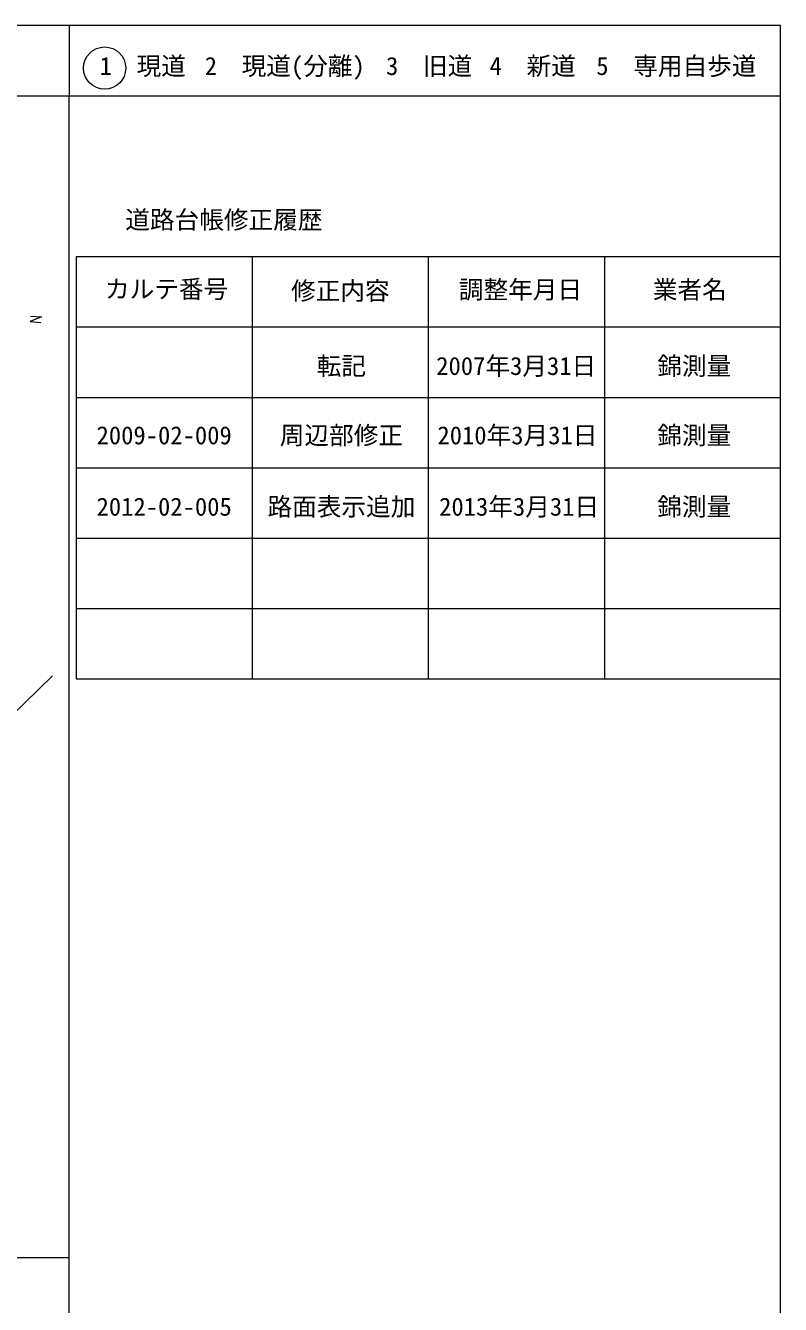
# Model space of a CAD drawing. Units: millimetres, scale not verified. Extents: x 40000 to 680000, y 20000 to 380000.
# Drawn here: x 572809 to 680000, y 198357 to 380000 of the extents above; entities that cross this region are included whole.
import ezdxf
from ezdxf.enums import TextEntityAlignment as Align

# ---------------------------------------------------------------- set-up
doc = ezdxf.new("R2010")
doc.units = ezdxf.units.MM
doc.header["$LTSCALE"] = 1000
for name, color, linetype, lineweight in [('S-BGD', 7, 'Continuous', 13), ('S-BGD-HTXT', 7, 'Continuous', 13), ('S-TTL', 2, 'Continuous', 13), ('S-TTL-TXT', 7, 'Continuous', 13)]:
    doc.layers.add(name, color=color, linetype=linetype, lineweight=lineweight)
doc.styles.add('ＭＳ ゴシック', font='')
doc.styles.get('ＭＳ ゴシック').set_extended_font_data('MS Gothic')

msp = doc.modelspace()

# ---------------------------------------------------------------- linework, layer by layer
at = {"layer": 'S-BGD'}
for p, q in [((575051, 338614), (573439, 337949)), ((573439, 337949), (574984, 337824)), ((573513, 338747), (575051, 338614)), ((553080, 264834), (576654, 287632))]:
    msp.add_line(p, q, dxfattribs=at)
at = {"layer": 'S-BGD-HTXT'}
for p, q in [((579000, 20000), (579000, 370000)), ((40000, 205000), (579000, 205000))]:
    msp.add_line(p, q, dxfattribs=at)
at = {"layer": 'S-TTL'}
for p, q in [((680000, 380000), (40000, 380000)), ((579000, 380000), (579000, 370000)), ((680000, 20000), (680000, 380000)), ((40000, 370000), (680000, 370000)), ((580000, 347197), (580000, 287197)), ((580000, 347197), (680000, 347197)), ((605000, 347197), (605000, 287197)), ((630000, 347197), (630000, 287197)), ((655000, 347197), (655000, 287197)), ((580000, 337197), (680000, 337197)), ((580000, 327197), (680000, 327197)), ((580000, 317197), (680000, 317197)), ((580000, 307197), (680000, 307197)), ((580000, 297197), (680000, 297197)), ((580000, 287197), (680000, 287197))]:
    msp.add_line(p, q, dxfattribs=at)
at = {"layer": 'S-TTL-TXT'}
msp.add_circle((584031, 373958), 3000, dxfattribs=at)

# ---------------------------------------------------------------- texts
at = {"layer": 'S-TTL-TXT', "style": 'ＭＳ ゴシック'}
for s, p in [('1\u3000現道', (583323, 372208)), ('2\u3000現道(分離)', (598244, 372208)), ('3\u3000旧道', (623996, 372208)), ('4\u3000新道', (638699, 372208)), ('5\u3000専用自歩道', (653853, 372208)), ('道路台帳修正履歴', (586968, 350363)), ('カルテ番号', (584089, 340527)), ('修正内容', (610509, 340273)), ('調整年月日', (634339, 340447)), ('業者名', (661884, 340447)), ('転記', (614156, 329599)), ('2007年3月31日', (631125, 329599)), ('錦測量', (662515, 329599)), ('周辺部修正', (608906, 319751)), ('2010年3月31日', (631294, 319751)), ('錦測量', (662515, 319751)), ('2009-02-009', (582889, 319751)), ('2012-02-005', (582889, 309613)), ('路面表示追加', (607156, 309613)), ('2013年3月31日', (631535, 309613)), ('錦測量', (662515, 309613))]:
    msp.add_text(s, height=2566, dxfattribs=at).set_placement(p, align=Align.BOTTOM_LEFT)

doc.saveas('drawing.dxf')
